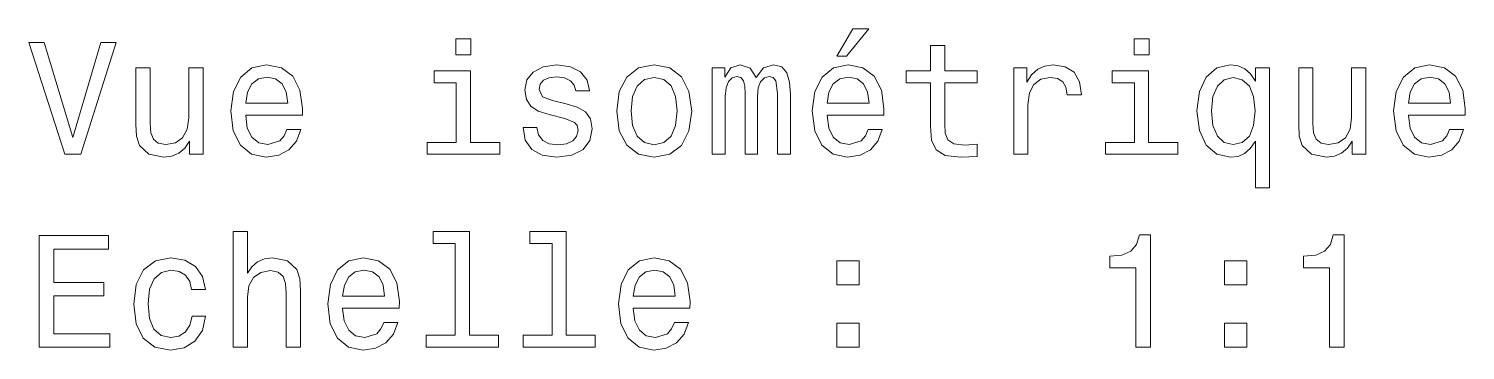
# Model space of a CAD drawing. Extents: x 321 to 837, y 218 to 648.
# Drawn here: x 791.66 to 836.67, y 488.39 to 498.47 of the extents above; entities that cross this region are included whole.
import ezdxf

# ---------------------------------------------------------------- set-up
doc = ezdxf.new("R2010")
doc.units = 0

msp = doc.modelspace()

# ---------------------------------------------------------------- linework, layer by layer
at = {"color": 7, "lineweight": 13}
for points in [[(816.985, 497.613), (817.282, 497.613), (817.983, 498.47), (817.489, 498.47)], [(793.922, 498.042), (793.044, 495.061), (792.142, 498.042), (791.663, 498.042), (792.792, 494.536), (793.297, 494.536), (794.401, 498.042)], [(805.516, 498.158), (805.047, 498.158), (805.047, 497.653), (805.516, 497.653)], [(819.92, 496.776), (819.92, 495.419), (819.95, 494.98), (820.091, 494.678), (820.374, 494.501), (820.853, 494.441), (821.377, 494.466), (821.377, 494.849), (820.994, 494.819), (820.646, 494.859), (820.459, 494.985), (820.379, 495.197), (820.364, 495.495), (820.364, 496.776), (821.377, 496.776), (821.377, 497.154), (820.364, 497.154), (820.364, 497.946), (819.92, 497.946), (819.92, 497.154), (819.153, 497.154), (819.153, 496.776)], [(826.768, 498.158), (826.299, 498.158), (826.299, 497.653), (826.768, 497.653)], [(797.124, 497.245), (796.681, 497.245), (796.681, 495.681), (796.63, 495.318), (796.484, 495.056), (796.257, 494.895), (795.959, 494.844), (795.722, 494.884), (795.571, 495.006), (795.485, 495.212), (795.465, 495.505), (795.465, 497.245), (795.021, 497.245), (795.021, 495.464), (795.036, 495.106), (795.132, 494.809), (795.425, 494.536), (795.894, 494.441), (796.146, 494.476), (796.363, 494.567), (796.549, 494.723), (796.701, 494.95), (796.701, 494.536), (797.124, 494.536)], [(798.461, 495.762), (800.236, 495.762), (800.241, 495.969), (800.16, 496.549), (799.938, 496.982), (799.585, 497.245), (799.116, 497.341), (798.657, 497.24), (798.304, 496.957), (798.078, 496.498), (797.997, 495.893), (798.072, 495.273), (798.299, 494.819), (798.647, 494.536), (799.101, 494.441), (799.495, 494.506), (799.817, 494.678), (800.054, 494.95), (800.191, 495.313), (799.752, 495.313), (799.661, 495.111), (799.53, 494.96), (799.157, 494.839), (798.869, 494.895), (798.652, 495.071), (798.511, 495.359), (798.461, 495.747)], [(798.461, 496.135), (798.516, 496.483), (798.652, 496.74), (798.859, 496.897), (799.132, 496.952), (799.399, 496.897), (799.606, 496.74), (799.732, 496.483), (799.777, 496.135)], [(805.501, 494.91), (805.501, 497.154), (804.361, 497.154), (804.361, 496.776), (805.057, 496.776), (805.057, 494.91), (804.15, 494.91), (804.15, 494.536), (806.419, 494.536), (806.419, 494.91)], [(808.507, 496.115), (808.078, 496.216), (807.76, 496.332), (807.655, 496.569), (807.685, 496.735), (807.791, 496.856), (807.962, 496.932), (808.209, 496.962), (808.446, 496.932), (808.633, 496.841), (808.754, 496.705), (808.804, 496.524), (809.238, 496.524), (809.238, 496.534), (809.163, 496.861), (808.956, 497.119), (808.633, 497.28), (808.209, 497.341), (807.781, 497.28), (807.468, 497.114), (807.271, 496.866), (807.211, 496.554), (807.256, 496.251), (807.397, 496.039), (807.629, 495.888), (807.967, 495.782), (808.462, 495.661), (808.764, 495.535), (808.845, 495.434), (808.875, 495.283), (808.83, 495.096), (808.709, 494.955), (808.512, 494.864), (808.25, 494.834), (807.972, 494.864), (807.771, 494.97), (807.634, 495.142), (807.579, 495.379), (807.15, 495.379), (807.221, 494.975), (807.428, 494.683), (807.755, 494.506), (808.209, 494.441), (808.683, 494.506), (809.031, 494.683), (809.243, 494.965), (809.319, 495.333), (809.263, 495.651), (809.107, 495.868), (808.85, 496.009)], [(810.085, 495.888), (810.166, 495.273), (810.398, 494.819), (810.766, 494.536), (811.26, 494.441), (811.75, 494.536), (812.118, 494.814), (812.35, 495.268), (812.436, 495.888), (812.35, 496.503), (812.118, 496.962), (811.75, 497.24), (811.26, 497.341), (810.766, 497.24), (810.398, 496.957), (810.166, 496.503)], [(810.539, 495.893), (810.585, 496.347), (810.726, 496.675), (810.953, 496.877), (811.26, 496.947), (811.563, 496.877), (811.79, 496.68), (811.931, 496.347), (811.982, 495.893), (811.931, 495.434), (811.79, 495.101), (811.563, 494.9), (811.26, 494.834), (810.953, 494.9), (810.726, 495.101), (810.585, 495.434)], [(813.076, 494.536), (813.485, 494.536), (813.485, 496.347), (813.51, 496.619), (813.585, 496.816), (813.701, 496.932), (813.853, 496.977), (813.974, 496.937), (814.054, 496.836), (814.095, 496.665), (814.11, 496.438), (814.11, 494.536), (814.493, 494.536), (814.493, 496.347), (814.518, 496.614), (814.594, 496.811), (814.715, 496.932), (814.866, 496.977), (814.987, 496.937), (815.068, 496.836), (815.119, 496.438), (815.119, 494.536), (815.527, 494.536), (815.527, 496.408), (815.502, 496.796), (815.421, 497.093), (815.26, 497.275), (814.998, 497.341), (814.69, 497.24), (814.453, 496.947), (814.266, 497.235), (813.954, 497.341), (813.666, 497.24), (813.469, 496.957), (813.469, 497.245), (813.076, 497.245)], [(816.677, 495.762), (818.452, 495.762), (818.457, 495.969), (818.377, 496.549), (818.155, 496.982), (817.802, 497.245), (817.333, 497.341), (816.874, 497.24), (816.521, 496.957), (816.294, 496.498), (816.213, 495.893), (816.289, 495.273), (816.516, 494.819), (816.864, 494.536), (817.317, 494.441), (817.711, 494.506), (818.034, 494.678), (818.271, 494.95), (818.407, 495.313), (817.968, 495.313), (817.877, 495.111), (817.746, 494.96), (817.373, 494.839), (817.085, 494.895), (816.869, 495.071), (816.727, 495.359), (816.677, 495.747)], [(816.677, 496.135), (816.732, 496.483), (816.869, 496.74), (817.075, 496.897), (817.348, 496.952), (817.615, 496.897), (817.822, 496.74), (817.948, 496.483), (817.993, 496.135)], [(822.527, 494.536), (822.971, 494.536), (822.971, 496.085), (823.016, 496.458), (823.152, 496.725), (823.374, 496.887), (823.672, 496.942), (823.894, 496.907), (824.06, 496.806), (824.161, 496.634), (824.196, 496.402), (824.645, 496.402), (824.585, 496.811), (824.418, 497.104), (824.141, 497.28), (823.763, 497.341), (823.505, 497.3), (823.284, 497.199), (823.087, 497.028), (822.931, 496.796), (822.931, 497.245), (822.527, 497.245)], [(826.753, 494.91), (826.753, 497.154), (825.614, 497.154), (825.614, 496.776), (826.31, 496.776), (826.31, 494.91), (825.402, 494.91), (825.402, 494.536), (827.671, 494.536), (827.671, 494.91)], [(830.097, 496.826), (829.941, 497.053), (829.764, 497.214), (829.557, 497.305), (829.32, 497.341), (828.892, 497.24), (828.559, 496.957), (828.342, 496.503), (828.266, 495.893), (828.342, 495.278), (828.559, 494.824), (828.892, 494.536), (829.32, 494.441), (829.557, 494.471), (829.759, 494.557), (829.936, 494.713), (830.097, 494.95), (830.097, 493.488), (830.541, 493.488), (830.541, 497.245), (830.097, 497.245)], [(828.72, 495.893), (828.766, 496.342), (828.907, 496.67), (829.119, 496.872), (829.396, 496.942), (829.688, 496.872), (829.91, 496.675), (830.042, 496.347), (830.092, 495.893), (830.042, 495.434), (829.91, 495.106), (829.688, 494.905), (829.396, 494.839), (829.119, 494.905), (828.907, 495.106), (828.766, 495.439)], [(833.557, 497.245), (833.113, 497.245), (833.113, 495.681), (833.062, 495.318), (832.916, 495.056), (832.689, 494.895), (832.392, 494.844), (832.155, 494.884), (832.003, 495.006), (831.918, 495.212), (831.897, 495.505), (831.897, 497.245), (831.454, 497.245), (831.454, 495.464), (831.469, 495.106), (831.565, 494.809), (831.857, 494.536), (832.326, 494.441), (832.578, 494.476), (832.795, 494.567), (832.982, 494.723), (833.133, 494.95), (833.133, 494.536), (833.557, 494.536)], [(834.893, 495.762), (836.668, 495.762), (836.673, 495.969), (836.593, 496.549), (836.371, 496.982), (836.018, 497.245), (835.549, 497.341), (835.09, 497.24), (834.737, 496.957), (834.51, 496.498), (834.429, 495.893), (834.505, 495.273), (834.732, 494.819), (835.08, 494.536), (835.534, 494.441), (835.927, 494.506), (836.25, 494.678), (836.487, 494.95), (836.623, 495.313), (836.184, 495.313), (836.093, 495.111), (835.962, 494.96), (835.589, 494.839), (835.302, 494.895), (835.085, 495.071), (834.943, 495.359), (834.893, 495.747)], [(834.893, 496.135), (834.949, 496.483), (835.085, 496.74), (835.292, 496.897), (835.564, 496.952), (835.831, 496.897), (836.038, 496.74), (836.164, 496.483), (836.209, 496.135)], [(791.985, 488.49), (794.204, 488.49), (794.204, 488.913), (792.449, 488.913), (792.449, 490.098), (794.013, 490.098), (794.013, 490.517), (792.449, 490.517), (792.449, 491.566), (794.164, 491.566), (794.164, 491.99), (791.985, 491.99)], [(798.072, 488.49), (798.516, 488.49), (798.516, 490.053), (798.562, 490.411), (798.708, 490.673), (798.935, 490.835), (799.237, 490.895), (799.48, 490.845), (799.631, 490.709), (799.706, 490.482), (799.732, 490.179), (799.732, 488.49), (800.175, 488.49), (800.175, 490.27), (800.155, 490.628), (800.065, 490.926), (799.767, 491.198), (799.303, 491.294), (799.051, 491.258), (798.834, 491.163), (798.652, 491.011), (798.516, 490.805), (798.516, 492.111), (798.072, 492.111)], [(805.027, 491.737), (805.027, 488.863), (804.114, 488.863), (804.114, 488.49), (806.379, 488.49), (806.379, 488.863), (805.471, 488.863), (805.471, 492.111), (804.331, 492.111), (804.331, 491.737)], [(808.063, 491.737), (808.063, 488.863), (807.15, 488.863), (807.15, 488.49), (809.415, 488.49), (809.415, 488.863), (808.507, 488.863), (808.507, 492.111), (807.367, 492.111), (807.367, 491.737)], [(826.35, 488.49), (826.809, 488.49), (826.809, 492.015), (826.466, 492.015), (826.375, 491.707), (826.193, 491.5), (825.916, 491.379), (825.533, 491.339), (825.533, 490.981), (826.35, 490.981)], [(832.422, 488.49), (832.881, 488.49), (832.881, 492.015), (832.538, 492.015), (832.447, 491.707), (832.266, 491.5), (831.988, 491.379), (831.605, 491.339), (831.605, 490.981), (832.422, 490.981)], [(796.761, 490.3), (797.2, 490.3), (797.109, 490.704), (796.892, 491.021), (796.554, 491.218), (796.116, 491.294), (795.632, 491.193), (795.263, 490.91), (795.031, 490.451), (794.951, 489.836), (795.026, 489.226), (795.253, 488.772), (795.611, 488.49), (796.101, 488.394), (796.534, 488.469), (796.872, 488.681), (797.104, 489.014), (797.205, 489.458), (796.781, 489.458), (796.706, 489.176), (796.565, 488.964), (796.363, 488.833), (796.116, 488.792), (795.808, 488.858), (795.586, 489.06), (795.45, 489.387), (795.405, 489.851), (795.45, 490.305), (795.591, 490.633), (795.818, 490.835), (796.116, 490.905), (796.378, 490.86), (796.575, 490.744), (796.706, 490.552)], [(801.497, 489.715), (803.272, 489.715), (803.277, 489.922), (803.196, 490.502), (802.974, 490.936), (802.621, 491.198), (802.152, 491.294), (801.694, 491.193), (801.341, 490.91), (801.114, 490.451), (801.033, 489.846), (801.109, 489.226), (801.335, 488.772), (801.683, 488.49), (802.137, 488.394), (802.531, 488.459), (802.853, 488.631), (803.091, 488.903), (803.227, 489.266), (802.788, 489.266), (802.697, 489.065), (802.566, 488.913), (802.193, 488.792), (801.905, 488.848), (801.688, 489.024), (801.547, 489.312), (801.497, 489.7)], [(810.605, 489.715), (812.38, 489.715), (812.385, 489.922), (812.304, 490.502), (812.083, 490.936), (811.73, 491.198), (811.26, 491.294), (810.802, 491.193), (810.449, 490.91), (810.222, 490.451), (810.141, 489.846), (810.217, 489.226), (810.444, 488.772), (810.792, 488.49), (811.245, 488.394), (811.639, 488.459), (811.962, 488.631), (812.199, 488.903), (812.335, 489.266), (811.896, 489.266), (811.805, 489.065), (811.674, 488.913), (811.301, 488.792), (811.013, 488.848), (810.797, 489.024), (810.655, 489.312), (810.605, 489.7)], [(816.985, 490.446), (817.681, 490.446), (817.681, 491.198), (816.985, 491.198)], [(829.129, 490.446), (829.825, 490.446), (829.825, 491.198), (829.129, 491.198)], [(801.497, 490.088), (801.552, 490.436), (801.688, 490.694), (801.895, 490.85), (802.168, 490.905), (802.435, 490.85), (802.642, 490.694), (802.768, 490.436), (802.813, 490.088)], [(810.605, 490.088), (810.66, 490.436), (810.797, 490.694), (811.003, 490.85), (811.276, 490.905), (811.543, 490.85), (811.75, 490.694), (811.876, 490.436), (811.921, 490.088)], [(816.985, 488.49), (817.681, 488.49), (817.681, 489.241), (816.985, 489.241)], [(829.129, 488.49), (829.825, 488.49), (829.825, 489.241), (829.129, 489.241)]]:
    msp.add_lwpolyline(points, close=True, dxfattribs=at)

doc.saveas('drawing.dxf')
